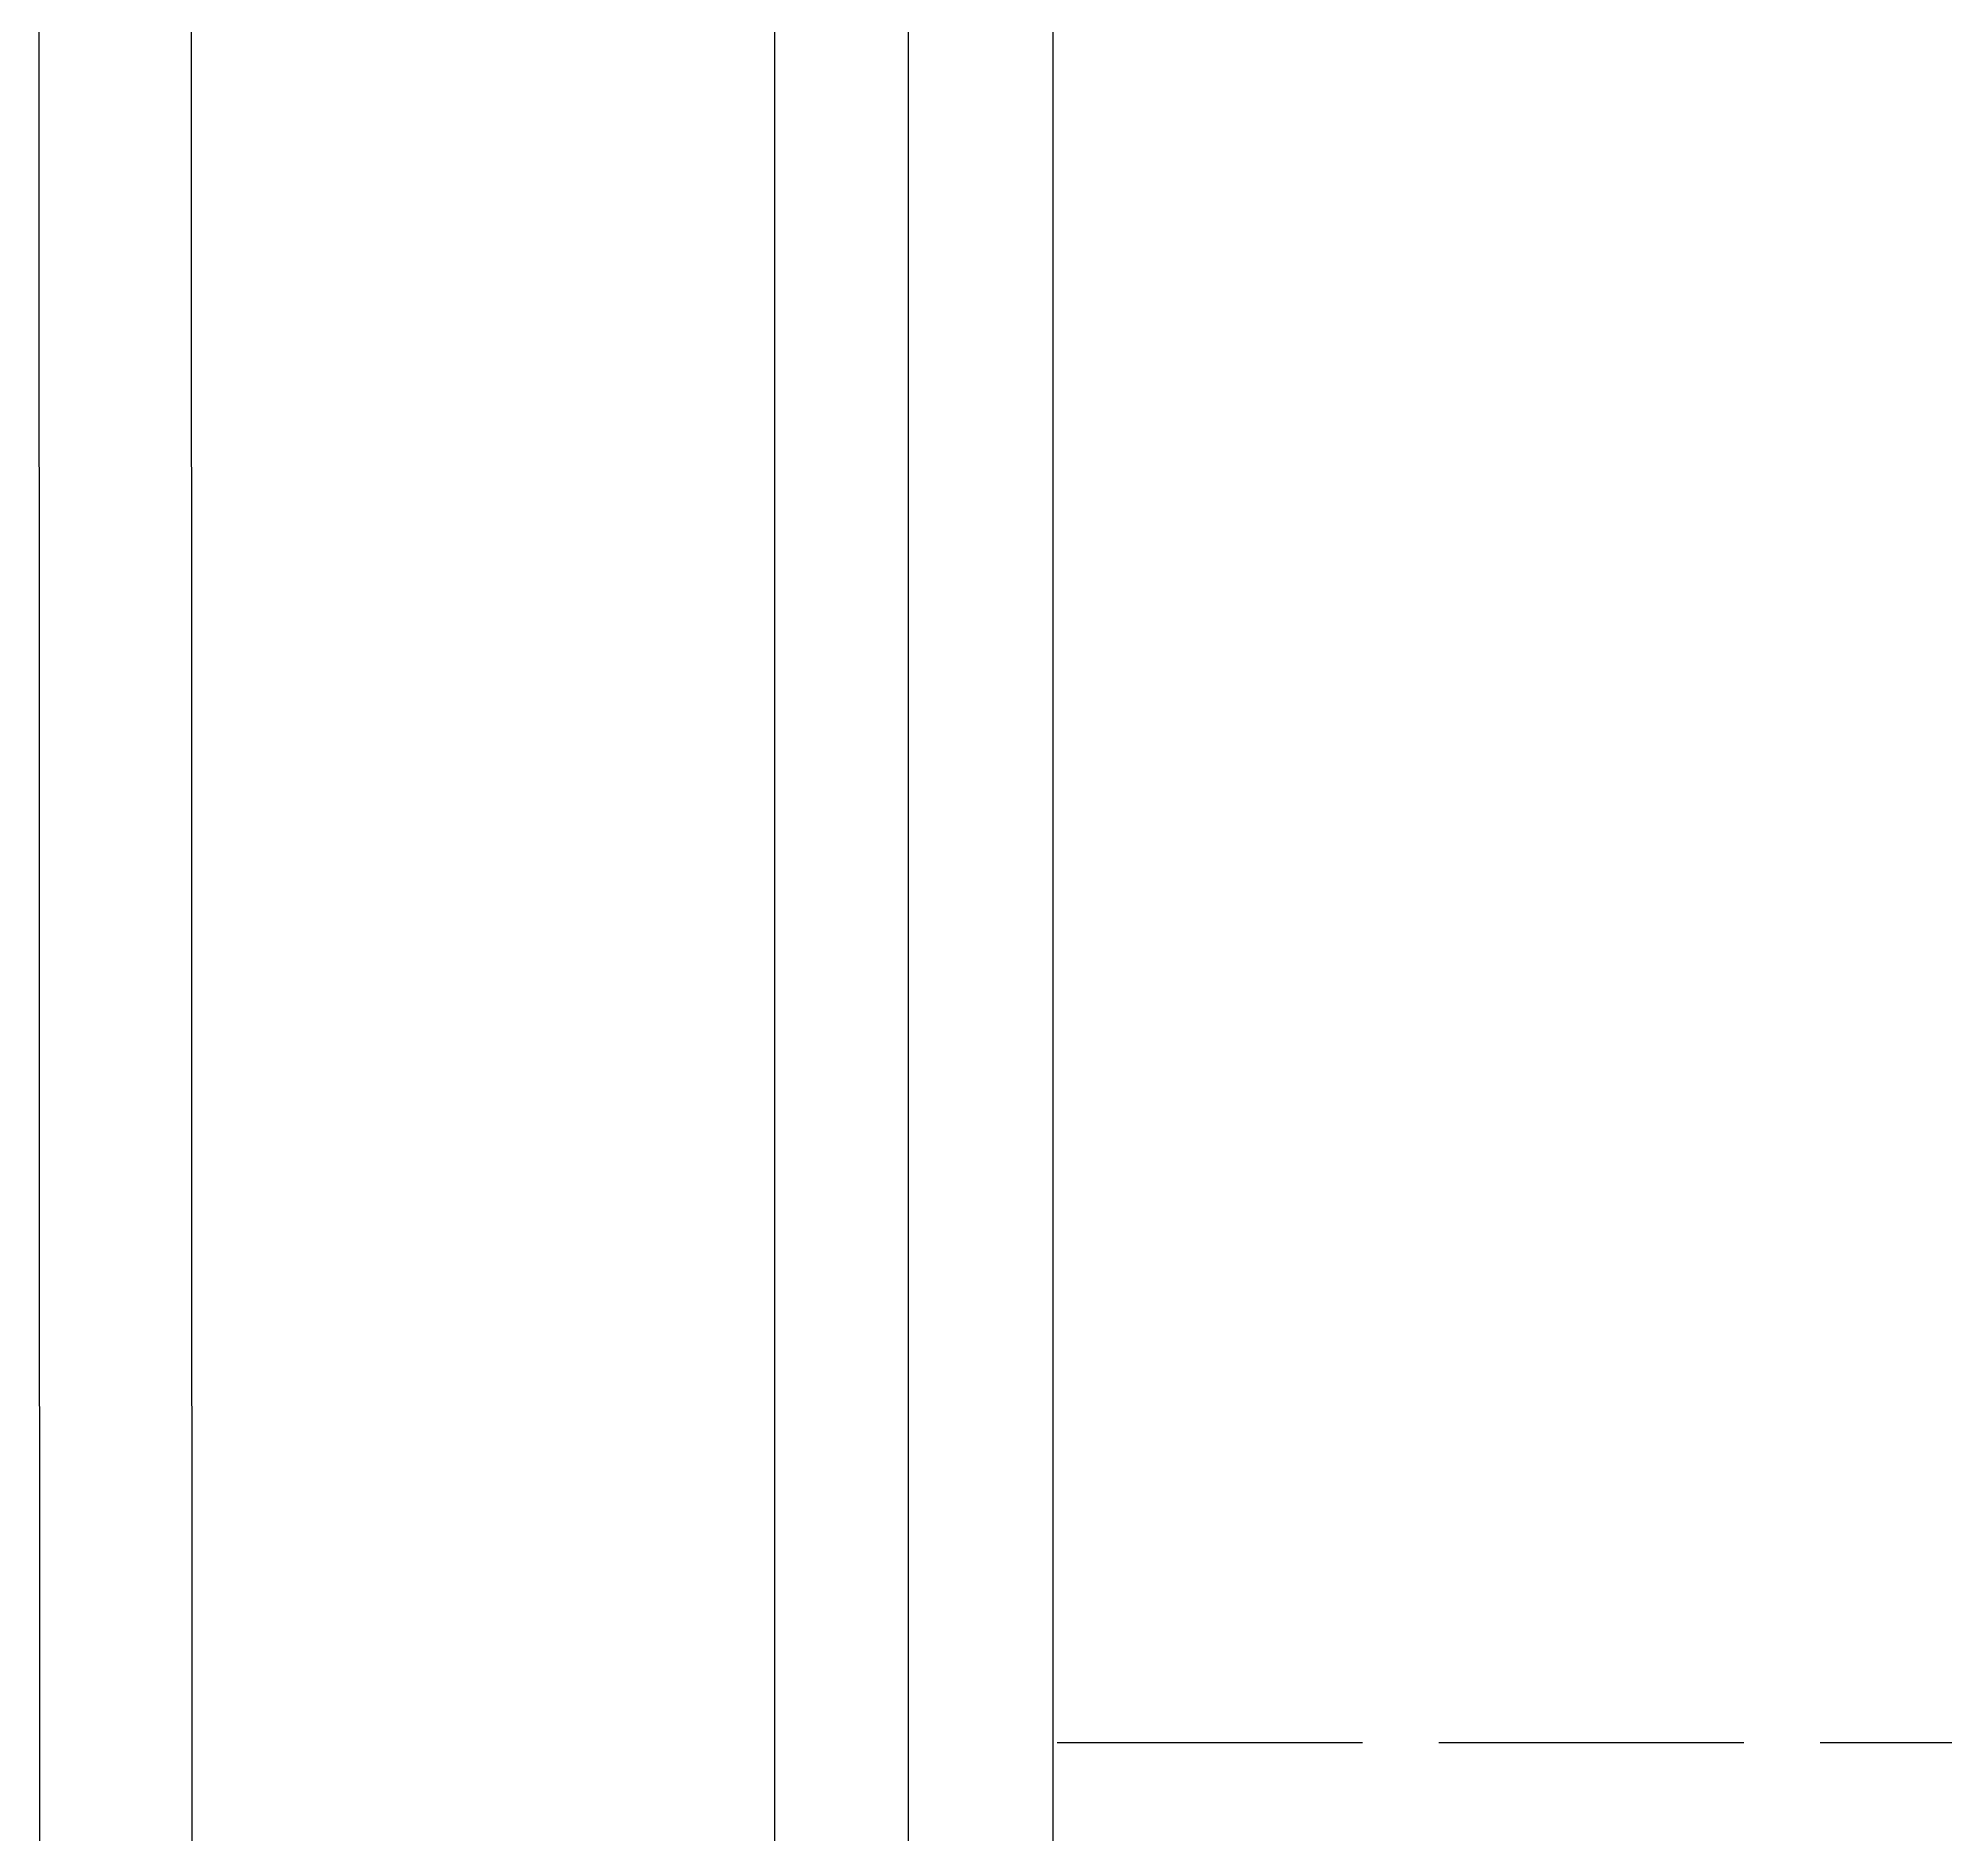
# Model space of a CAD drawing. Header units: inches. Extents: x -601 to 0, y 0 to 495.
# Drawn here: x -600.5 to -525.5, y 353.8 to 424.5 of the extents above; entities that cross this region are included whole.
import ezdxf

# ---------------------------------------------------------------- set-up
doc = ezdxf.new("R2010")
doc.units = ezdxf.units.IN
doc.header["$MEASUREMENT"] = 0
doc.linetypes.add('ACAD_ISO02W100', pattern=[15, 12, -3])
doc.layers.get('0').update_dxf_attribs({"color": 1, "lineweight": 9})
for name, color, linetype, lineweight in [('00-page-edge', 7, 'Continuous', 9), ('A101-Dimensions', 7, 'Continuous', 9), ('A101-Floorplan-1st-floor', 7, 'Continuous', 9)]:
    doc.layers.add(name, color=color, linetype=linetype, lineweight=lineweight)
doc.styles.get("Standard").update_dxf_attribs({"font": 'Arial.ttf', "height": 2})
doc.dimstyles.get("Standard").update_dxf_attribs({"dimtxt": 0.18, "dimasz": 0.1175, "dimexe": 0.18, "dimexo": 0.0625, "dimgap": 0.09, "dimtad": 0, "dimtoh": 1, "dimdec": 3, "dimzin": 0, "dimdsep": 46, "dimlunit": 4, "dimtxsty": 'Standard', "dimblk": 'ARCHTICK', "dimblk1": 'ARCHTICK', "dimblk2": 'ARCHTICK', "dimcen": 0.09, "dimadec": 1, "dimazin": 0, "dimtfac": 1, "dimtdec": 3, "dimtofl": 0, "dimtmove": 0, "dimatfit": 3, "dimfxl": 1, "dimtolj": 1, "dimtzin": 0, "dimarcsym": 0})

# ---------------------------------------------------------------- blocks, each defined once
blk = doc.blocks.new('_ArchTick')
at = {"color": 0, "linetype": 'ByBlock', "lineweight": 30, "const_width": 0.15}
blk.add_lwpolyline([(-0.5, -0.5), (0.5, 0.5)], dxfattribs=at)
blk = doc.blocks.new('*D196')
at = {"layer": 'A101-Dimensions', "color": 0, "lineweight": -2, "transparency": 16777216}
for p, q in [((-560.675, 454.251), (-571.758, 454.251)), ((-571.578, 454.251), (-571.578, 336.928)), ((-571.578, 211.069), (-571.578, 328.392)), ((-560.675, 211.069), (-571.758, 211.069))]:
    blk.add_line(p, q, dxfattribs=at)
at = {"layer": 'A101-Dimensions', "color": 0, "lineweight": -2, "transparency": 16777216, "xscale": 0.1175, "yscale": 0.1175, "zscale": 0.1175}
for p, rotation in [((-571.578, 454.251), 90), ((-571.578, 211.069), 270)]:
    blk.add_blockref('_ArchTick', p, dxfattribs=dict(at, rotation=rotation))
at = {"layer": 'A101-Dimensions', "color": 0, "lineweight": 5, "transparency": 16777216, "insert": (-571.578, 332.66), "char_height": 2, "attachment_point": 5, "rotation": 90}
blk.add_mtext('\\A1;20\'-3{\\H1x;\\S1/8;}"', dxfattribs=at)

msp = doc.modelspace()

# ---------------------------------------------------------------- linework, layer by layer
at = {"layer": '00-page-edge', "lineweight": -3}
for p, q in [((-600.528, 495.1368), (-600.3608, 0)), ((-594.526, 489.1368), (-594.365, 6))]:
    msp.add_line(p, q, dxfattribs=at)
at = {"layer": 'A101-Floorplan-1st-floor', "lineweight": -3}
msp.add_line((-566.3005, 206.3187), (-566.3005, 459.7508), dxfattribs=at)
at = {"layer": 'A101-Floorplan-1st-floor', "linetype": 'ACAD_ISO02W100', "lineweight": -3}
msp.add_line((-338.4567, 357.4437), (-560.613, 357.4437), dxfattribs=at)
at = {"layer": 'A101-Floorplan-1st-floor', "lineweight": -3}
msp.add_lwpolyline([(-340.363, 349.8187), (-303.606, 349.8187), (-303.606, 211.0687), (-560.613, 211.0687), (-560.613, 454.2508), (-338.4567, 454.2508), (-338.4567, 349.8187)], dxfattribs=at)

# ---------------------------------------------------------------- dimensions: what is measured, and where the dimension line sits
at = {"layer": 'A101-Dimensions', "lineweight": 5}
dim = msp.add_linear_dim(base=(-571.5781, 454.2508), p1=(-560.613, 211.0687), p2=(-560.613, 454.2508), angle=90, dimstyle='Standard', dxfattribs=at)
dim.commit()
dim.dimension.update_dxf_attribs({"geometry": '*D196', "text_midpoint": (-571.5781, 332.6598)})

doc.saveas('drawing.dxf')
